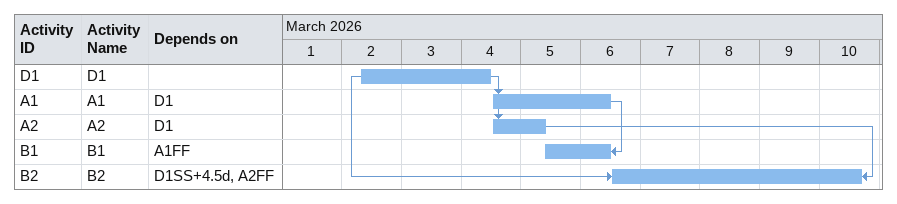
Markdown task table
| ID | Task | Start | Finish | Predecessors |
|---|---|---|---|---|
| D1 | D1 | 2026-03-02 | 2026-03-04 |  |
| A1 | A1 | 2026-03-04 | 2026-03-06 | D1 |
| A2 | A2 | 2026-03-04 | 2026-03-05 | D1 |
| B1 | B1 | 2026-03-05 | 2026-03-06 | A1FF |
| B2 | B2 | 2026-03-06 | 2026-03-10 | D1SS+4.5d, A2FF |
